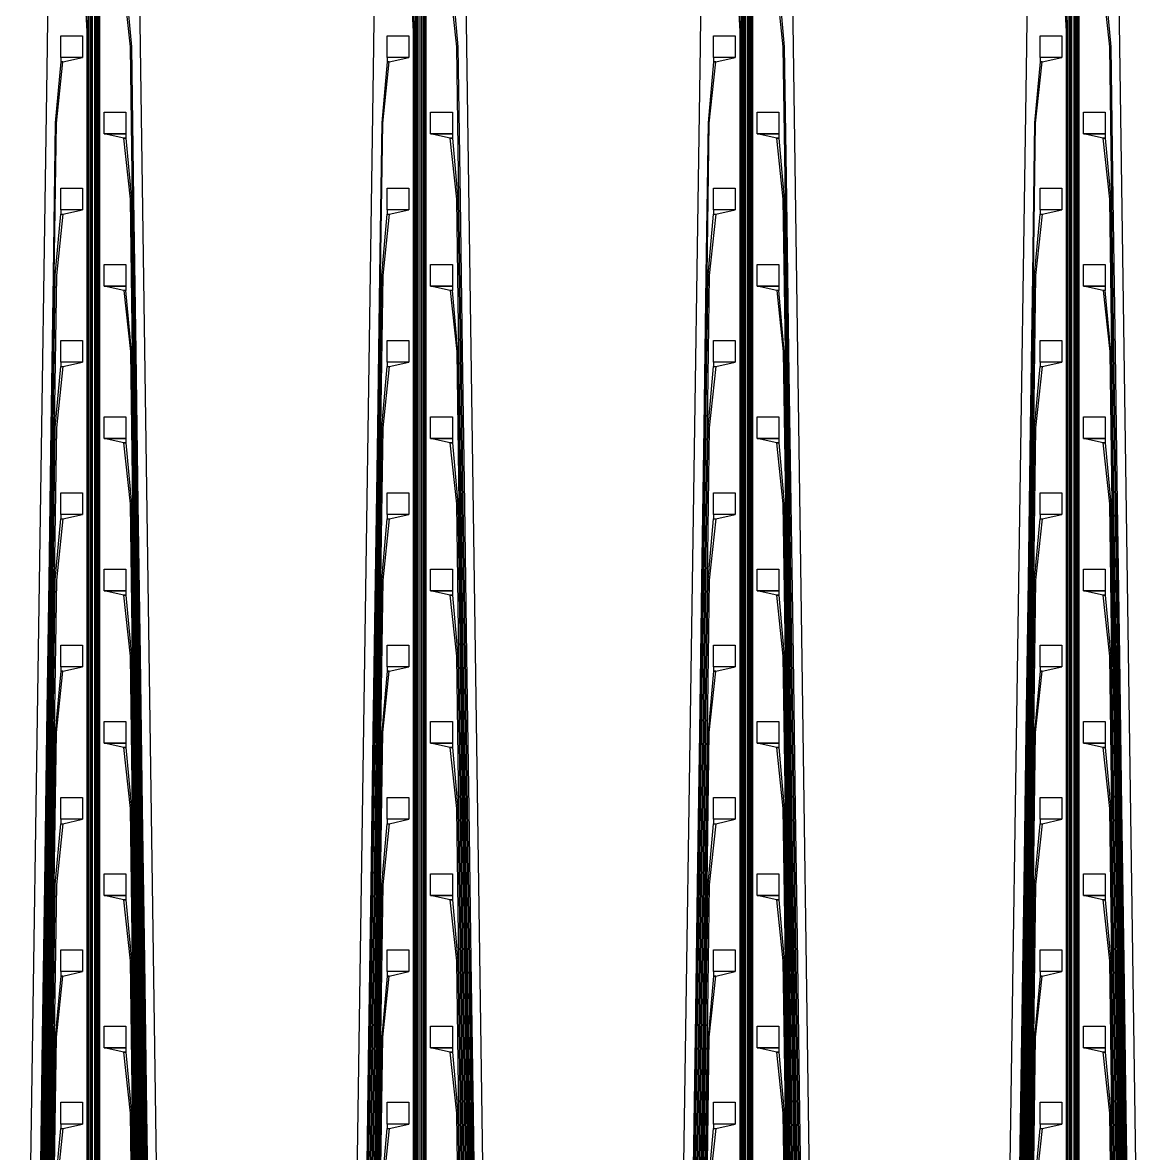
# Model space of a CAD drawing. Header units: inches. Extents: x 115980 to 170179, y 57000 to 74333.
# Drawn here: x 144451 to 144966, y 70373 to 70893 of the extents above; entities that cross this region are included whole.
import ezdxf

# ---------------------------------------------------------------- set-up
doc = ezdxf.new("R2010")
doc.units = ezdxf.units.IN
doc.header["$MEASUREMENT"] = 0
for name, color, linetype in [('metal', 221, 'Continuous'), ('nitride window', 40, 'Continuous'), ('profile', 140, 'Continuous')]:
    doc.layers.add(name, color=color, linetype=linetype)

msp = doc.modelspace()

# ---------------------------------------------------------------- linework, layer by layer
at = {"layer": 'metal'}
for points in [[(144484.59, 69984.41), (144484.29, 70014.41), (144484.29, 70888.42), (144484.29, 70958.42), (144484.29, 71028.42), (144484.43, 71067.53), (144486.75, 71119.42), (144485.75, 71119.42), (144483.63, 71067.53), (144483.79, 71028.42), (144483.79, 70958.42), (144483.79, 70888.42), (144483.79, 70014.41), (144483.69, 69984.41)], [(144634.59, 69984.41), (144634.29, 70014.41), (144634.29, 70888.42), (144634.29, 70958.42), (144634.29, 71028.42), (144634.43, 71067.53), (144636.75, 71119.42), (144635.75, 71119.42), (144633.63, 71067.53), (144633.79, 71028.42), (144633.79, 70958.42), (144633.79, 70888.42), (144633.79, 70014.41), (144633.69, 69984.41)], [(144784.59, 69984.41), (144784.29, 70014.41), (144784.29, 70888.42), (144784.29, 70958.42), (144784.29, 71028.42), (144784.43, 71067.53), (144786.75, 71119.42), (144785.75, 71119.42), (144783.63, 71067.53), (144783.79, 71028.42), (144783.79, 70958.42), (144783.79, 70888.42), (144783.79, 70014.41), (144783.69, 69984.41)], [(144934.59, 69984.41), (144934.29, 70014.41), (144934.29, 70888.42), (144934.29, 70958.42), (144934.29, 71028.42), (144934.43, 71067.53), (144936.75, 71119.42), (144935.75, 71119.42), (144933.63, 71067.53), (144933.79, 71028.42), (144933.79, 70958.42), (144933.79, 70888.42), (144933.79, 70014.41), (144933.69, 69984.41)], [(144481.89, 69984.41), (144482.29, 70014.41), (144482.29, 70888.42), (144482.29, 70958.42), (144482.3, 71028.41), (144481.19, 71084.55), (144482.19, 71084.55), (144482.79, 71028.42), (144482.79, 70958.42), (144482.79, 70888.42), (144482.79, 70014.41), (144482.79, 69984.41)], [(144631.89, 69984.41), (144632.29, 70014.41), (144632.29, 70888.42), (144632.29, 70958.42), (144632.3, 71028.41), (144631.19, 71084.55), (144632.19, 71084.55), (144632.79, 71028.42), (144632.79, 70958.42), (144632.79, 70888.42), (144632.79, 70014.41), (144632.79, 69984.41)], [(144781.89, 69984.41), (144782.29, 70014.41), (144782.29, 70888.42), (144782.29, 70958.42), (144782.3, 71028.41), (144781.19, 71084.55), (144782.19, 71084.55), (144782.79, 71028.42), (144782.79, 70958.42), (144782.79, 70888.42), (144782.79, 70014.41), (144782.79, 69984.41)], [(144931.89, 69984.41), (144932.29, 70014.41), (144932.29, 70888.42), (144932.29, 70958.42), (144932.3, 71028.41), (144931.19, 71084.55), (144932.19, 71084.55), (144932.79, 71028.42), (144932.79, 70958.42), (144932.79, 70888.42), (144932.79, 70014.41), (144932.79, 69984.41)], [(144486.39, 69984.41), (144485.29, 70014.41), (144485.29, 70888.42), (144485.29, 70958.42), (144485.29, 71028.35), (144489.29, 71049.28), (144488.29, 71049.42), (144484.79, 71028.42), (144484.79, 70958.42), (144484.79, 70888.42), (144484.79, 70014.41), (144485.49, 69984.41)], [(144636.39, 69984.41), (144635.29, 70014.41), (144635.29, 70888.42), (144635.29, 70958.42), (144635.29, 71028.35), (144639.29, 71049.28), (144638.29, 71049.42), (144634.79, 71028.42), (144634.79, 70958.42), (144634.79, 70888.42), (144634.79, 70014.41), (144635.49, 69984.41)], [(144786.39, 69984.41), (144785.29, 70014.41), (144785.29, 70888.42), (144785.29, 70958.42), (144785.29, 71028.35), (144789.29, 71049.28), (144788.29, 71049.42), (144784.79, 71028.42), (144784.79, 70958.42), (144784.79, 70888.42), (144784.79, 70014.41), (144785.49, 69984.41)], [(144936.39, 69984.41), (144935.29, 70014.41), (144935.29, 70888.42), (144935.29, 70958.42), (144935.29, 71028.35), (144939.29, 71049.28), (144938.29, 71049.42), (144934.79, 71028.42), (144934.79, 70958.42), (144934.79, 70888.42), (144934.79, 70014.41), (144935.49, 69984.41)], [(144480.09, 69984.41), (144481.29, 70014.41), (144481.29, 70888.42), (144481.3, 70958.37), (144477.29, 71014.42), (144478.29, 71014.42), (144481.79, 70958.42), (144481.79, 70888.42), (144481.79, 70014.41), (144480.99, 69984.41)], [(144630.09, 69984.41), (144631.29, 70014.41), (144631.29, 70888.42), (144631.3, 70958.37), (144627.29, 71014.42), (144628.29, 71014.42), (144631.79, 70958.42), (144631.79, 70888.42), (144631.79, 70014.41), (144630.99, 69984.41)], [(144780.09, 69984.41), (144781.29, 70014.41), (144781.29, 70888.42), (144781.3, 70958.37), (144777.29, 71014.42), (144778.29, 71014.42), (144781.79, 70958.42), (144781.79, 70888.42), (144781.79, 70014.41), (144780.99, 69984.41)], [(144930.09, 69984.41), (144931.29, 70014.41), (144931.29, 70888.42), (144931.3, 70958.37), (144927.29, 71014.42), (144928.29, 71014.42), (144931.79, 70958.42), (144931.79, 70888.42), (144931.79, 70014.41), (144930.99, 69984.41)], [(144488.19, 69984.41), (144486.29, 70014.41), (144486.29, 70888.42), (144486.28, 70958.3), (144489.29, 70979.42), (144488.29, 70979.42), (144485.79, 70958.42), (144485.79, 70888.42), (144485.79, 70014.41), (144487.29, 69984.41)], [(144638.19, 69984.41), (144636.29, 70014.41), (144636.29, 70888.42), (144636.28, 70958.3), (144639.29, 70979.42), (144638.29, 70979.42), (144635.79, 70958.42), (144635.79, 70888.42), (144635.79, 70014.41), (144637.29, 69984.41)], [(144788.19, 69984.41), (144786.29, 70014.41), (144786.29, 70888.42), (144786.28, 70958.3), (144789.29, 70979.42), (144788.29, 70979.42), (144785.79, 70958.42), (144785.79, 70888.42), (144785.79, 70014.41), (144787.29, 69984.41)], [(144938.19, 69984.41), (144936.29, 70014.41), (144936.29, 70888.42), (144936.28, 70958.3), (144939.29, 70979.42), (144938.29, 70979.42), (144935.79, 70958.42), (144935.79, 70888.42), (144935.79, 70014.41), (144937.29, 69984.41)], [(144479.19, 69984.41), (144480.79, 70014.41), (144480.79, 70888.42), (144478.29, 70944.42), (144477.29, 70944.42), (144480.3, 70888.36), (144480.29, 70014.41), (144478.29, 69984.41)], [(144629.19, 69984.41), (144630.79, 70014.41), (144630.79, 70888.42), (144628.29, 70944.42), (144627.29, 70944.42), (144630.3, 70888.36), (144630.29, 70014.41), (144628.29, 69984.41)], [(144779.19, 69984.41), (144780.79, 70014.41), (144780.79, 70888.42), (144778.29, 70944.42), (144777.29, 70944.42), (144780.3, 70888.36), (144780.29, 70014.41), (144778.29, 69984.41)], [(144929.19, 69984.41), (144930.79, 70014.41), (144930.79, 70888.42), (144928.29, 70944.42), (144927.29, 70944.42), (144930.3, 70888.36), (144930.29, 70014.41), (144928.29, 69984.41)], [(144468.29, 70876.42), (144468.29, 70886.42), (144478.29, 70886.42), (144478.29, 70876.42)], [(144618.29, 70876.42), (144618.29, 70886.42), (144628.29, 70886.42), (144628.29, 70876.42)], [(144768.29, 70876.42), (144768.29, 70886.42), (144778.29, 70886.42), (144778.29, 70876.42)], [(144918.29, 70876.42), (144918.29, 70886.42), (144928.29, 70886.42), (144928.29, 70876.42)], [(144469.29, 70874.42), (144478.29, 70876.42), (144468.29, 70876.42), (144468.29, 70874.42)], [(144619.29, 70874.42), (144628.29, 70876.42), (144618.29, 70876.42), (144618.29, 70874.42)], [(144769.29, 70874.42), (144778.29, 70876.42), (144768.29, 70876.42), (144768.29, 70874.42)], [(144919.29, 70874.42), (144928.29, 70876.42), (144918.29, 70876.42), (144918.29, 70874.42)], [(144488.29, 70841.42), (144488.29, 70851.42), (144498.29, 70851.42), (144498.29, 70841.42)], [(144638.29, 70841.42), (144638.29, 70851.42), (144648.29, 70851.42), (144648.29, 70841.42)], [(144788.29, 70841.42), (144788.29, 70851.42), (144798.29, 70851.42), (144798.29, 70841.42)], [(144938.29, 70841.42), (144938.29, 70851.42), (144948.29, 70851.42), (144948.29, 70841.42)], [(144497.29, 70839.42), (144488.29, 70841.42), (144498.29, 70841.42), (144498.29, 70839.42)], [(144647.29, 70839.42), (144638.29, 70841.42), (144648.29, 70841.42), (144648.29, 70839.42)], [(144797.29, 70839.42), (144788.29, 70841.42), (144798.29, 70841.42), (144798.29, 70839.42)], [(144947.29, 70839.42), (144938.29, 70841.42), (144948.29, 70841.42), (144948.29, 70839.42)], [(144468.29, 70806.42), (144468.29, 70816.42), (144478.29, 70816.42), (144478.29, 70806.42)], [(144618.29, 70806.42), (144618.29, 70816.42), (144628.29, 70816.42), (144628.29, 70806.42)], [(144768.29, 70806.42), (144768.29, 70816.42), (144778.29, 70816.42), (144778.29, 70806.42)], [(144918.29, 70806.42), (144918.29, 70816.42), (144928.29, 70816.42), (144928.29, 70806.42)], [(144469.29, 70804.42), (144478.29, 70806.42), (144468.29, 70806.42), (144468.29, 70804.42)], [(144619.29, 70804.42), (144628.29, 70806.42), (144618.29, 70806.42), (144618.29, 70804.42)], [(144769.29, 70804.42), (144778.29, 70806.42), (144768.29, 70806.42), (144768.29, 70804.42)], [(144919.29, 70804.42), (144928.29, 70806.42), (144918.29, 70806.42), (144918.29, 70804.42)], [(144488.29, 70771.42), (144488.29, 70781.42), (144498.29, 70781.42), (144498.29, 70771.42)], [(144638.29, 70771.42), (144638.29, 70781.42), (144648.29, 70781.42), (144648.29, 70771.42)], [(144788.29, 70771.42), (144788.29, 70781.42), (144798.29, 70781.42), (144798.29, 70771.42)], [(144938.29, 70771.42), (144938.29, 70781.42), (144948.29, 70781.42), (144948.29, 70771.42)], [(144497.29, 70769.42), (144488.29, 70771.42), (144498.29, 70771.42), (144498.29, 70769.42)], [(144647.29, 70769.42), (144638.29, 70771.42), (144648.29, 70771.42), (144648.29, 70769.42)], [(144797.29, 70769.42), (144788.29, 70771.42), (144798.29, 70771.42), (144798.29, 70769.42)], [(144947.29, 70769.42), (144938.29, 70771.42), (144948.29, 70771.42), (144948.29, 70769.42)], [(144468.29, 70736.42), (144468.29, 70746.42), (144478.29, 70746.42), (144478.29, 70736.42)], [(144618.29, 70736.42), (144618.29, 70746.42), (144628.29, 70746.42), (144628.29, 70736.42)], [(144768.29, 70736.42), (144768.29, 70746.42), (144778.29, 70746.42), (144778.29, 70736.42)], [(144918.29, 70736.42), (144918.29, 70746.42), (144928.29, 70746.42), (144928.29, 70736.42)], [(144469.29, 70734.42), (144478.29, 70736.42), (144468.29, 70736.42), (144468.29, 70734.42)], [(144619.29, 70734.42), (144628.29, 70736.42), (144618.29, 70736.42), (144618.29, 70734.42)], [(144769.29, 70734.42), (144778.29, 70736.42), (144768.29, 70736.42), (144768.29, 70734.42)], [(144919.29, 70734.42), (144928.29, 70736.42), (144918.29, 70736.42), (144918.29, 70734.42)], [(144488.29, 70701.42), (144488.29, 70711.42), (144498.29, 70711.42), (144498.29, 70701.42)], [(144638.29, 70701.42), (144638.29, 70711.42), (144648.29, 70711.42), (144648.29, 70701.42)], [(144788.29, 70701.42), (144788.29, 70711.42), (144798.29, 70711.42), (144798.29, 70701.42)], [(144938.29, 70701.42), (144938.29, 70711.42), (144948.29, 70711.42), (144948.29, 70701.42)], [(144497.29, 70699.42), (144488.29, 70701.42), (144498.29, 70701.42), (144498.29, 70699.42)], [(144647.29, 70699.42), (144638.29, 70701.42), (144648.29, 70701.42), (144648.29, 70699.42)], [(144797.29, 70699.42), (144788.29, 70701.42), (144798.29, 70701.42), (144798.29, 70699.42)], [(144947.29, 70699.42), (144938.29, 70701.42), (144948.29, 70701.42), (144948.29, 70699.42)], [(144468.29, 70666.42), (144468.29, 70676.42), (144478.29, 70676.42), (144478.29, 70666.42)], [(144618.29, 70666.42), (144618.29, 70676.42), (144628.29, 70676.42), (144628.29, 70666.42)], [(144768.29, 70666.42), (144768.29, 70676.42), (144778.29, 70676.42), (144778.29, 70666.42)], [(144918.29, 70666.42), (144918.29, 70676.42), (144928.29, 70676.42), (144928.29, 70666.42)], [(144460.29, 69984.41), (144457.8, 70011.81), (144457.79, 70076.42), (144458.79, 70146.42), (144459.79, 70216.42), (144460.79, 70286.42), (144461.79, 70356.42), (144462.79, 70426.42), (144463.79, 70496.42), (144464.79, 70566.42), (144465.79, 70636.42), (144468.29, 70664.42), (144469.29, 70664.42), (144466.29, 70636.35), (144465.29, 70566.42), (144464.29, 70496.42), (144463.29, 70426.42), (144462.29, 70356.42), (144461.29, 70286.42), (144460.29, 70216.42), (144459.29, 70146.42), (144458.29, 70076.42), (144458.3, 70011.96), (144461.19, 69984.41)], [(144469.29, 70664.42), (144478.29, 70666.42), (144468.29, 70666.42), (144468.29, 70664.42)], [(144610.29, 69984.41), (144607.8, 70011.81), (144607.79, 70076.42), (144608.79, 70146.42), (144609.79, 70216.42), (144610.79, 70286.42), (144611.79, 70356.42), (144612.79, 70426.42), (144613.79, 70496.42), (144614.79, 70566.42), (144615.79, 70636.42), (144618.29, 70664.42), (144619.29, 70664.42), (144616.29, 70636.35), (144615.29, 70566.42), (144614.29, 70496.42), (144613.29, 70426.42), (144612.29, 70356.42), (144611.29, 70286.42), (144610.29, 70216.42), (144609.29, 70146.42), (144608.29, 70076.42), (144608.3, 70011.96), (144611.19, 69984.41)], [(144619.29, 70664.42), (144628.29, 70666.42), (144618.29, 70666.42), (144618.29, 70664.42)], [(144760.29, 69984.41), (144757.8, 70011.81), (144757.79, 70076.42), (144758.79, 70146.42), (144759.79, 70216.42), (144760.79, 70286.42), (144761.79, 70356.42), (144762.79, 70426.42), (144763.79, 70496.42), (144764.79, 70566.42), (144765.79, 70636.42), (144768.29, 70664.42), (144769.29, 70664.42), (144766.29, 70636.35), (144765.29, 70566.42), (144764.29, 70496.42), (144763.29, 70426.42), (144762.29, 70356.42), (144761.29, 70286.42), (144760.29, 70216.42), (144759.29, 70146.42), (144758.29, 70076.42), (144758.3, 70011.96), (144761.19, 69984.41)], [(144769.29, 70664.42), (144778.29, 70666.42), (144768.29, 70666.42), (144768.29, 70664.42)], [(144910.29, 69984.41), (144907.8, 70011.81), (144907.79, 70076.42), (144908.79, 70146.42), (144909.79, 70216.42), (144910.79, 70286.42), (144911.79, 70356.42), (144912.79, 70426.42), (144913.79, 70496.42), (144914.79, 70566.42), (144915.79, 70636.42), (144918.29, 70664.42), (144919.29, 70664.42), (144916.29, 70636.35), (144915.29, 70566.42), (144914.29, 70496.42), (144913.29, 70426.42), (144912.29, 70356.42), (144911.29, 70286.42), (144910.29, 70216.42), (144909.29, 70146.42), (144908.29, 70076.42), (144908.3, 70011.96), (144911.19, 69984.41)], [(144919.29, 70664.42), (144928.29, 70666.42), (144918.29, 70666.42), (144918.29, 70664.42)], [(144488.29, 70631.42), (144488.29, 70641.42), (144498.29, 70641.42), (144498.29, 70631.42)], [(144638.29, 70631.42), (144638.29, 70641.42), (144648.29, 70641.42), (144648.29, 70631.42)], [(144788.29, 70631.42), (144788.29, 70641.42), (144798.29, 70641.42), (144798.29, 70631.42)], [(144938.29, 70631.42), (144938.29, 70641.42), (144948.29, 70641.42), (144948.29, 70631.42)], [(144497.29, 70629.42), (144488.29, 70631.42), (144498.29, 70631.42), (144498.29, 70629.42)], [(144503.49, 69984.41), (144507.29, 70012.25), (144507.29, 70069.42), (144507.29, 70111.42), (144506.29, 70181.42), (144505.29, 70251.42), (144504.29, 70321.42), (144503.29, 70391.42), (144502.29, 70461.42), (144501.29, 70531.42), (144500.3, 70601.35), (144497.29, 70629.42), (144498.29, 70629.42), (144500.79, 70601.42), (144501.79, 70531.42), (144502.79, 70461.42), (144503.79, 70391.42), (144504.79, 70321.42), (144505.79, 70251.42), (144506.79, 70181.42), (144507.79, 70111.42), (144507.79, 70069.42), (144507.79, 70012.1), (144504.39, 69984.41)], [(144647.29, 70629.42), (144638.29, 70631.42), (144648.29, 70631.42), (144648.29, 70629.42)], [(144653.49, 69984.41), (144657.29, 70012.25), (144657.29, 70069.42), (144657.29, 70111.42), (144656.29, 70181.42), (144655.29, 70251.42), (144654.29, 70321.42), (144653.29, 70391.42), (144652.29, 70461.42), (144651.29, 70531.42), (144650.3, 70601.35), (144647.29, 70629.42), (144648.29, 70629.42), (144650.79, 70601.42), (144651.79, 70531.42), (144652.79, 70461.42), (144653.79, 70391.42), (144654.79, 70321.42), (144655.79, 70251.42), (144656.79, 70181.42), (144657.79, 70111.42), (144657.79, 70069.42), (144657.79, 70012.1), (144654.39, 69984.41)], [(144797.29, 70629.42), (144788.29, 70631.42), (144798.29, 70631.42), (144798.29, 70629.42)], [(144803.49, 69984.41), (144807.29, 70012.25), (144807.29, 70069.42), (144807.29, 70111.42), (144806.29, 70181.42), (144805.29, 70251.42), (144804.29, 70321.42), (144803.29, 70391.42), (144802.29, 70461.42), (144801.29, 70531.42), (144800.3, 70601.35), (144797.29, 70629.42), (144798.29, 70629.42), (144800.79, 70601.42), (144801.79, 70531.42), (144802.79, 70461.42), (144803.79, 70391.42), (144804.79, 70321.42), (144805.79, 70251.42), (144806.79, 70181.42), (144807.79, 70111.42), (144807.79, 70069.42), (144807.79, 70012.1), (144804.39, 69984.41)], [(144947.29, 70629.42), (144938.29, 70631.42), (144948.29, 70631.42), (144948.29, 70629.42)], [(144953.49, 69984.41), (144957.29, 70012.25), (144957.29, 70069.42), (144957.29, 70111.42), (144956.29, 70181.42), (144955.29, 70251.42), (144954.29, 70321.42), (144953.29, 70391.42), (144952.29, 70461.42), (144951.29, 70531.42), (144950.3, 70601.35), (144947.29, 70629.42), (144948.29, 70629.42), (144950.79, 70601.42), (144951.79, 70531.42), (144952.79, 70461.42), (144953.79, 70391.42), (144954.79, 70321.42), (144955.79, 70251.42), (144956.79, 70181.42), (144957.79, 70111.42), (144957.79, 70069.42), (144957.79, 70012.1), (144954.39, 69984.41)], [(144468.29, 70596.42), (144468.29, 70606.42), (144478.29, 70606.42), (144478.29, 70596.42)], [(144618.29, 70596.42), (144618.29, 70606.42), (144628.29, 70606.42), (144628.29, 70596.42)], [(144768.29, 70596.42), (144768.29, 70606.42), (144778.29, 70606.42), (144778.29, 70596.42)], [(144918.29, 70596.42), (144918.29, 70606.42), (144928.29, 70606.42), (144928.29, 70596.42)], [(144469.29, 70594.42), (144478.29, 70596.42), (144468.29, 70596.42), (144468.29, 70594.42)], [(144619.29, 70594.42), (144628.29, 70596.42), (144618.29, 70596.42), (144618.29, 70594.42)], [(144769.29, 70594.42), (144778.29, 70596.42), (144768.29, 70596.42), (144768.29, 70594.42)], [(144919.29, 70594.42), (144928.29, 70596.42), (144918.29, 70596.42), (144918.29, 70594.42)], [(144462.99, 69984.41), (144459.3, 70012.27), (144459.29, 70076.42), (144460.29, 70146.42), (144461.29, 70216.42), (144462.29, 70286.42), (144463.29, 70356.42), (144464.29, 70426.42), (144465.29, 70496.42), (144466.29, 70566.35), (144469.29, 70594.42), (144468.29, 70594.42), (144465.79, 70566.42), (144464.79, 70496.42), (144463.79, 70426.42), (144462.79, 70356.42), (144461.79, 70286.42), (144460.79, 70216.42), (144459.79, 70146.42), (144458.79, 70076.42), (144458.8, 70012.12), (144462.09, 69984.41)], [(144612.99, 69984.41), (144609.3, 70012.27), (144609.29, 70076.42), (144610.29, 70146.42), (144611.29, 70216.42), (144612.29, 70286.42), (144613.29, 70356.42), (144614.29, 70426.42), (144615.29, 70496.42), (144616.29, 70566.35), (144619.29, 70594.42), (144618.29, 70594.42), (144615.79, 70566.42), (144614.79, 70496.42), (144613.79, 70426.42), (144612.79, 70356.42), (144611.79, 70286.42), (144610.79, 70216.42), (144609.79, 70146.42), (144608.79, 70076.42), (144608.8, 70012.12), (144612.09, 69984.41)], [(144762.99, 69984.41), (144759.3, 70012.27), (144759.29, 70076.42), (144760.29, 70146.42), (144761.29, 70216.42), (144762.29, 70286.42), (144763.29, 70356.42), (144764.29, 70426.42), (144765.29, 70496.42), (144766.29, 70566.35), (144769.29, 70594.42), (144768.29, 70594.42), (144765.79, 70566.42), (144764.79, 70496.42), (144763.79, 70426.42), (144762.79, 70356.42), (144761.79, 70286.42), (144760.79, 70216.42), (144759.79, 70146.42), (144758.79, 70076.42), (144758.8, 70012.12), (144762.09, 69984.41)], [(144912.99, 69984.41), (144909.3, 70012.27), (144909.29, 70076.42), (144910.29, 70146.42), (144911.29, 70216.42), (144912.29, 70286.42), (144913.29, 70356.42), (144914.29, 70426.42), (144915.29, 70496.42), (144916.29, 70566.35), (144919.29, 70594.42), (144918.29, 70594.42), (144915.79, 70566.42), (144914.79, 70496.42), (144913.79, 70426.42), (144912.79, 70356.42), (144911.79, 70286.42), (144910.79, 70216.42), (144909.79, 70146.42), (144908.79, 70076.42), (144908.8, 70012.12), (144912.09, 69984.41)], [(144488.29, 70561.42), (144488.29, 70571.42), (144498.29, 70571.42), (144498.29, 70561.42)], [(144638.29, 70561.42), (144638.29, 70571.42), (144648.29, 70571.42), (144648.29, 70561.42)], [(144788.29, 70561.42), (144788.29, 70571.42), (144798.29, 70571.42), (144798.29, 70561.42)], [(144938.29, 70561.42), (144938.29, 70571.42), (144948.29, 70571.42), (144948.29, 70561.42)], [(144497.29, 70559.42), (144488.29, 70561.42), (144498.29, 70561.42), (144498.29, 70559.42)], [(144501.69, 69984.41), (144506.29, 70012.56), (144506.29, 70069.42), (144506.29, 70111.42), (144505.29, 70181.42), (144504.29, 70251.42), (144503.29, 70321.42), (144502.29, 70391.42), (144501.29, 70461.42), (144500.3, 70531.35), (144497.29, 70559.42), (144498.29, 70559.42), (144500.79, 70531.42), (144501.79, 70461.42), (144502.79, 70391.42), (144503.79, 70321.42), (144504.79, 70251.42), (144505.79, 70181.42), (144506.79, 70111.42), (144506.79, 70069.42), (144506.79, 70012.41), (144502.59, 69984.41)], [(144647.29, 70559.42), (144638.29, 70561.42), (144648.29, 70561.42), (144648.29, 70559.42)], [(144651.69, 69984.41), (144656.29, 70012.56), (144656.29, 70069.42), (144656.29, 70111.42), (144655.29, 70181.42), (144654.29, 70251.42), (144653.29, 70321.42), (144652.29, 70391.42), (144651.29, 70461.42), (144650.3, 70531.35), (144647.29, 70559.42), (144648.29, 70559.42), (144650.79, 70531.42), (144651.79, 70461.42), (144652.79, 70391.42), (144653.79, 70321.42), (144654.79, 70251.42), (144655.79, 70181.42), (144656.79, 70111.42), (144656.79, 70069.42), (144656.79, 70012.41), (144652.59, 69984.41)], [(144797.29, 70559.42), (144788.29, 70561.42), (144798.29, 70561.42), (144798.29, 70559.42)], [(144801.69, 69984.41), (144806.29, 70012.56), (144806.29, 70069.42), (144806.29, 70111.42), (144805.29, 70181.42), (144804.29, 70251.42), (144803.29, 70321.42), (144802.29, 70391.42), (144801.29, 70461.42), (144800.3, 70531.35), (144797.29, 70559.42), (144798.29, 70559.42), (144800.79, 70531.42), (144801.79, 70461.42), (144802.79, 70391.42), (144803.79, 70321.42), (144804.79, 70251.42), (144805.79, 70181.42), (144806.79, 70111.42), (144806.79, 70069.42), (144806.79, 70012.41), (144802.59, 69984.41)], [(144947.29, 70559.42), (144938.29, 70561.42), (144948.29, 70561.42), (144948.29, 70559.42)], [(144951.69, 69984.41), (144956.29, 70012.56), (144956.29, 70069.42), (144956.29, 70111.42), (144955.29, 70181.42), (144954.29, 70251.42), (144953.29, 70321.42), (144952.29, 70391.42), (144951.29, 70461.42), (144950.3, 70531.35), (144947.29, 70559.42), (144948.29, 70559.42), (144950.79, 70531.42), (144951.79, 70461.42), (144952.79, 70391.42), (144953.79, 70321.42), (144954.79, 70251.42), (144955.79, 70181.42), (144956.79, 70111.42), (144956.79, 70069.42), (144956.79, 70012.41), (144952.59, 69984.41)], [(144468.29, 70526.42), (144468.29, 70536.42), (144478.29, 70536.42), (144478.29, 70526.42)], [(144618.29, 70526.42), (144618.29, 70536.42), (144628.29, 70536.42), (144628.29, 70526.42)], [(144768.29, 70526.42), (144768.29, 70536.42), (144778.29, 70536.42), (144778.29, 70526.42)], [(144918.29, 70526.42), (144918.29, 70536.42), (144928.29, 70536.42), (144928.29, 70526.42)], [(144463.89, 69984.41), (144459.8, 70012.42), (144459.79, 70076.42), (144460.79, 70146.42), (144461.79, 70216.42), (144462.79, 70286.42), (144463.79, 70356.42), (144464.79, 70426.42), (144465.79, 70496.42), (144468.29, 70524.42), (144469.29, 70524.42), (144466.29, 70496.35), (144465.29, 70426.42), (144464.29, 70356.42), (144463.29, 70286.42), (144462.29, 70216.42), (144461.29, 70146.42), (144460.29, 70076.42), (144460.3, 70012.58), (144464.79, 69984.41)], [(144469.29, 70524.42), (144478.29, 70526.42), (144468.29, 70526.42), (144468.29, 70524.42)], [(144613.89, 69984.41), (144609.8, 70012.42), (144609.79, 70076.42), (144610.79, 70146.42), (144611.79, 70216.42), (144612.79, 70286.42), (144613.79, 70356.42), (144614.79, 70426.42), (144615.79, 70496.42), (144618.29, 70524.42), (144619.29, 70524.42), (144616.29, 70496.35), (144615.29, 70426.42), (144614.29, 70356.42), (144613.29, 70286.42), (144612.29, 70216.42), (144611.29, 70146.42), (144610.29, 70076.42), (144610.3, 70012.58), (144614.79, 69984.41)], [(144619.29, 70524.42), (144628.29, 70526.42), (144618.29, 70526.42), (144618.29, 70524.42)], [(144763.89, 69984.41), (144759.8, 70012.42), (144759.79, 70076.42), (144760.79, 70146.42), (144761.79, 70216.42), (144762.79, 70286.42), (144763.79, 70356.42), (144764.79, 70426.42), (144765.79, 70496.42), (144768.29, 70524.42), (144769.29, 70524.42), (144766.29, 70496.35), (144765.29, 70426.42), (144764.29, 70356.42), (144763.29, 70286.42), (144762.29, 70216.42), (144761.29, 70146.42), (144760.29, 70076.42), (144760.3, 70012.58), (144764.79, 69984.41)], [(144769.29, 70524.42), (144778.29, 70526.42), (144768.29, 70526.42), (144768.29, 70524.42)], [(144913.89, 69984.41), (144909.8, 70012.42), (144909.79, 70076.42), (144910.79, 70146.42), (144911.79, 70216.42), (144912.79, 70286.42), (144913.79, 70356.42), (144914.79, 70426.42), (144915.79, 70496.42), (144918.29, 70524.42), (144919.29, 70524.42), (144916.29, 70496.35), (144915.29, 70426.42), (144914.29, 70356.42), (144913.29, 70286.42), (144912.29, 70216.42), (144911.29, 70146.42), (144910.29, 70076.42), (144910.3, 70012.58), (144914.79, 69984.41)], [(144919.29, 70524.42), (144928.29, 70526.42), (144918.29, 70526.42), (144918.29, 70524.42)], [(144488.29, 70491.42), (144488.29, 70501.42), (144498.29, 70501.42), (144498.29, 70491.42)], [(144638.29, 70491.42), (144638.29, 70501.42), (144648.29, 70501.42), (144648.29, 70491.42)], [(144788.29, 70491.42), (144788.29, 70501.42), (144798.29, 70501.42), (144798.29, 70491.42)], [(144938.29, 70491.42), (144938.29, 70501.42), (144948.29, 70501.42), (144948.29, 70491.42)], [(144497.29, 70489.42), (144488.29, 70491.42), (144498.29, 70491.42), (144498.29, 70489.42)], [(144499.89, 69984.41), (144505.29, 70012.86), (144505.29, 70069.42), (144505.29, 70111.42), (144504.29, 70181.42), (144503.29, 70251.42), (144502.29, 70321.42), (144501.29, 70391.42), (144500.3, 70461.35), (144497.29, 70489.42), (144498.29, 70489.42), (144500.79, 70461.42), (144501.79, 70391.42), (144502.79, 70321.42), (144503.79, 70251.42), (144504.79, 70181.42), (144505.79, 70111.42), (144505.79, 70069.42), (144505.79, 70012.71), (144500.79, 69984.41)], [(144647.29, 70489.42), (144638.29, 70491.42), (144648.29, 70491.42), (144648.29, 70489.42)], [(144649.89, 69984.41), (144655.29, 70012.86), (144655.29, 70069.42), (144655.29, 70111.42), (144654.29, 70181.42), (144653.29, 70251.42), (144652.29, 70321.42), (144651.29, 70391.42), (144650.3, 70461.35), (144647.29, 70489.42), (144648.29, 70489.42), (144650.79, 70461.42), (144651.79, 70391.42), (144652.79, 70321.42), (144653.79, 70251.42), (144654.79, 70181.42), (144655.79, 70111.42), (144655.79, 70069.42), (144655.79, 70012.71), (144650.79, 69984.41)], [(144797.29, 70489.42), (144788.29, 70491.42), (144798.29, 70491.42), (144798.29, 70489.42)], [(144799.89, 69984.41), (144805.29, 70012.86), (144805.29, 70069.42), (144805.29, 70111.42), (144804.29, 70181.42), (144803.29, 70251.42), (144802.29, 70321.42), (144801.29, 70391.42), (144800.3, 70461.35), (144797.29, 70489.42), (144798.29, 70489.42), (144800.79, 70461.42), (144801.79, 70391.42), (144802.79, 70321.42), (144803.79, 70251.42), (144804.79, 70181.42), (144805.79, 70111.42), (144805.79, 70069.42), (144805.79, 70012.71), (144800.79, 69984.41)], [(144947.29, 70489.42), (144938.29, 70491.42), (144948.29, 70491.42), (144948.29, 70489.42)], [(144949.89, 69984.41), (144955.29, 70012.86), (144955.29, 70069.42), (144955.29, 70111.42), (144954.29, 70181.42), (144953.29, 70251.42), (144952.29, 70321.42), (144951.29, 70391.42), (144950.3, 70461.35), (144947.29, 70489.42), (144948.29, 70489.42), (144950.79, 70461.42), (144951.79, 70391.42), (144952.79, 70321.42), (144953.79, 70251.42), (144954.79, 70181.42), (144955.79, 70111.42), (144955.79, 70069.42), (144955.79, 70012.71), (144950.79, 69984.41)], [(144468.29, 70456.42), (144468.29, 70466.42), (144478.29, 70466.42), (144478.29, 70456.42)], [(144618.29, 70456.42), (144618.29, 70466.42), (144628.29, 70466.42), (144628.29, 70456.42)], [(144768.29, 70456.42), (144768.29, 70466.42), (144778.29, 70466.42), (144778.29, 70456.42)], [(144918.29, 70456.42), (144918.29, 70466.42), (144928.29, 70466.42), (144928.29, 70456.42)], [(144469.29, 70454.42), (144478.29, 70456.42), (144468.29, 70456.42), (144468.29, 70454.42)], [(144619.29, 70454.42), (144628.29, 70456.42), (144618.29, 70456.42), (144618.29, 70454.42)], [(144769.29, 70454.42), (144778.29, 70456.42), (144768.29, 70456.42), (144768.29, 70454.42)], [(144919.29, 70454.42), (144928.29, 70456.42), (144918.29, 70456.42), (144918.29, 70454.42)], [(144466.59, 69984.41), (144461.3, 70012.88), (144461.29, 70076.42), (144462.29, 70146.42), (144463.29, 70216.42), (144464.29, 70286.42), (144465.29, 70356.42), (144466.29, 70426.35), (144469.29, 70454.42), (144468.29, 70454.42), (144465.79, 70426.42), (144464.79, 70356.42), (144463.79, 70286.42), (144462.79, 70216.42), (144461.79, 70146.42), (144460.79, 70076.42), (144460.8, 70012.73), (144465.69, 69984.41)], [(144616.59, 69984.41), (144611.3, 70012.88), (144611.29, 70076.42), (144612.29, 70146.42), (144613.29, 70216.42), (144614.29, 70286.42), (144615.29, 70356.42), (144616.29, 70426.35), (144619.29, 70454.42), (144618.29, 70454.42), (144615.79, 70426.42), (144614.79, 70356.42), (144613.79, 70286.42), (144612.79, 70216.42), (144611.79, 70146.42), (144610.79, 70076.42), (144610.8, 70012.73), (144615.69, 69984.41)], [(144766.59, 69984.41), (144761.3, 70012.88), (144761.29, 70076.42), (144762.29, 70146.42), (144763.29, 70216.42), (144764.29, 70286.42), (144765.29, 70356.42), (144766.29, 70426.35), (144769.29, 70454.42), (144768.29, 70454.42), (144765.79, 70426.42), (144764.79, 70356.42), (144763.79, 70286.42), (144762.79, 70216.42), (144761.79, 70146.42), (144760.79, 70076.42), (144760.8, 70012.73), (144765.69, 69984.41)], [(144916.59, 69984.41), (144911.3, 70012.88), (144911.29, 70076.42), (144912.29, 70146.42), (144913.29, 70216.42), (144914.29, 70286.42), (144915.29, 70356.42), (144916.29, 70426.35), (144919.29, 70454.42), (144918.29, 70454.42), (144915.79, 70426.42), (144914.79, 70356.42), (144913.79, 70286.42), (144912.79, 70216.42), (144911.79, 70146.42), (144910.79, 70076.42), (144910.8, 70012.73), (144915.69, 69984.41)], [(144488.29, 70421.42), (144488.29, 70431.42), (144498.29, 70431.42), (144498.29, 70421.42)], [(144638.29, 70421.42), (144638.29, 70431.42), (144648.29, 70431.42), (144648.29, 70421.42)], [(144788.29, 70421.42), (144788.29, 70431.42), (144798.29, 70431.42), (144798.29, 70421.42)], [(144938.29, 70421.42), (144938.29, 70431.42), (144948.29, 70431.42), (144948.29, 70421.42)], [(144497.29, 70419.42), (144488.29, 70421.42), (144498.29, 70421.42), (144498.29, 70419.42)], [(144498.09, 69984.41), (144504.29, 70013.17), (144504.29, 70069.42), (144504.29, 70111.42), (144503.29, 70181.42), (144502.29, 70251.42), (144501.29, 70321.42), (144500.3, 70391.35), (144497.29, 70419.42), (144498.29, 70419.42), (144500.79, 70391.42), (144501.79, 70321.42), (144502.79, 70251.42), (144503.79, 70181.42), (144504.79, 70111.42), (144504.79, 70069.42), (144504.79, 70013.02), (144498.99, 69984.41)], [(144647.29, 70419.42), (144638.29, 70421.42), (144648.29, 70421.42), (144648.29, 70419.42)], [(144648.09, 69984.41), (144654.29, 70013.17), (144654.29, 70069.42), (144654.29, 70111.42), (144653.29, 70181.42), (144652.29, 70251.42), (144651.29, 70321.42), (144650.3, 70391.35), (144647.29, 70419.42), (144648.29, 70419.42), (144650.79, 70391.42), (144651.79, 70321.42), (144652.79, 70251.42), (144653.79, 70181.42), (144654.79, 70111.42), (144654.79, 70069.42), (144654.79, 70013.02), (144648.99, 69984.41)], [(144797.29, 70419.42), (144788.29, 70421.42), (144798.29, 70421.42), (144798.29, 70419.42)], [(144798.09, 69984.41), (144804.29, 70013.17), (144804.29, 70069.42), (144804.29, 70111.42), (144803.29, 70181.42), (144802.29, 70251.42), (144801.29, 70321.42), (144800.3, 70391.35), (144797.29, 70419.42), (144798.29, 70419.42), (144800.79, 70391.42), (144801.79, 70321.42), (144802.79, 70251.42), (144803.79, 70181.42), (144804.79, 70111.42), (144804.79, 70069.42), (144804.79, 70013.02), (144798.99, 69984.41)], [(144947.29, 70419.42), (144938.29, 70421.42), (144948.29, 70421.42), (144948.29, 70419.42)], [(144948.09, 69984.41), (144954.29, 70013.17), (144954.29, 70069.42), (144954.29, 70111.42), (144953.29, 70181.42), (144952.29, 70251.42), (144951.29, 70321.42), (144950.3, 70391.35), (144947.29, 70419.42), (144948.29, 70419.42), (144950.79, 70391.42), (144951.79, 70321.42), (144952.79, 70251.42), (144953.79, 70181.42), (144954.79, 70111.42), (144954.79, 70069.42), (144954.79, 70013.02), (144948.99, 69984.41)], [(144468.29, 70386.42), (144468.29, 70396.42), (144478.29, 70396.42), (144478.29, 70386.42)], [(144618.29, 70386.42), (144618.29, 70396.42), (144628.29, 70396.42), (144628.29, 70386.42)], [(144768.29, 70386.42), (144768.29, 70396.42), (144778.29, 70396.42), (144778.29, 70386.42)], [(144918.29, 70386.42), (144918.29, 70396.42), (144928.29, 70396.42), (144928.29, 70386.42)], [(144467.49, 69984.41), (144461.8, 70013.03), (144461.79, 70076.42), (144462.79, 70146.42), (144463.79, 70216.42), (144464.79, 70286.42), (144465.79, 70356.42), (144468.29, 70384.42), (144469.29, 70384.42), (144466.29, 70356.35), (144465.29, 70286.42), (144464.29, 70216.42), (144463.29, 70146.42), (144462.29, 70076.42), (144462.3, 70013.19), (144468.39, 69984.41)], [(144469.29, 70384.42), (144478.29, 70386.42), (144468.29, 70386.42), (144468.29, 70384.42)], [(144617.49, 69984.41), (144611.8, 70013.03), (144611.79, 70076.42), (144612.79, 70146.42), (144613.79, 70216.42), (144614.79, 70286.42), (144615.79, 70356.42), (144618.29, 70384.42), (144619.29, 70384.42), (144616.29, 70356.35), (144615.29, 70286.42), (144614.29, 70216.42), (144613.29, 70146.42), (144612.29, 70076.42), (144612.3, 70013.19), (144618.39, 69984.41)], [(144619.29, 70384.42), (144628.29, 70386.42), (144618.29, 70386.42), (144618.29, 70384.42)], [(144767.49, 69984.41), (144761.8, 70013.03), (144761.79, 70076.42), (144762.79, 70146.42), (144763.79, 70216.42), (144764.79, 70286.42), (144765.79, 70356.42), (144768.29, 70384.42), (144769.29, 70384.42), (144766.29, 70356.35), (144765.29, 70286.42), (144764.29, 70216.42), (144763.29, 70146.42), (144762.29, 70076.42), (144762.3, 70013.19), (144768.39, 69984.41)], [(144769.29, 70384.42), (144778.29, 70386.42), (144768.29, 70386.42), (144768.29, 70384.42)], [(144917.49, 69984.41), (144911.8, 70013.03), (144911.79, 70076.42), (144912.79, 70146.42), (144913.79, 70216.42), (144914.79, 70286.42), (144915.79, 70356.42), (144918.29, 70384.42), (144919.29, 70384.42), (144916.29, 70356.35), (144915.29, 70286.42), (144914.29, 70216.42), (144913.29, 70146.42), (144912.29, 70076.42), (144912.3, 70013.19), (144918.39, 69984.41)], [(144919.29, 70384.42), (144928.29, 70386.42), (144918.29, 70386.42), (144918.29, 70384.42)]]:
    msp.add_lwpolyline(points, close=True, dxfattribs=at)
for points in [[(144508.29, 70321.42), (144507.29, 70391.42), (144506.29, 70461.42), (144505.29, 70531.42), (144504.29, 70601.42), (144503.29, 70671.42), (144502.29, 70741.42), (144501.29, 70811.42), (144500.3, 70881.35), (144497.29, 70909.42), (144498.29, 70909.42), (144500.79, 70881.42), (144501.79, 70811.42), (144502.79, 70741.42), (144503.79, 70671.42), (144504.79, 70601.42), (144505.79, 70531.42), (144506.79, 70461.42), (144507.79, 70391.42), (144508.79, 70321.42)], [(144658.29, 70321.42), (144657.29, 70391.42), (144656.29, 70461.42), (144655.29, 70531.42), (144654.29, 70601.42), (144653.29, 70671.42), (144652.29, 70741.42), (144651.29, 70811.42), (144650.3, 70881.35), (144647.29, 70909.42), (144648.29, 70909.42), (144650.79, 70881.42), (144651.79, 70811.42), (144652.79, 70741.42), (144653.79, 70671.42), (144654.79, 70601.42), (144655.79, 70531.42), (144656.79, 70461.42), (144657.79, 70391.42), (144658.79, 70321.42)], [(144808.29, 70321.42), (144807.29, 70391.42), (144806.29, 70461.42), (144805.29, 70531.42), (144804.29, 70601.42), (144803.29, 70671.42), (144802.29, 70741.42), (144801.29, 70811.42), (144800.3, 70881.35), (144797.29, 70909.42), (144798.29, 70909.42), (144800.79, 70881.42), (144801.79, 70811.42), (144802.79, 70741.42), (144803.79, 70671.42), (144804.79, 70601.42), (144805.79, 70531.42), (144806.79, 70461.42), (144807.79, 70391.42), (144808.79, 70321.42)], [(144958.29, 70321.42), (144957.29, 70391.42), (144956.29, 70461.42), (144955.29, 70531.42), (144954.29, 70601.42), (144953.29, 70671.42), (144952.29, 70741.42), (144951.29, 70811.42), (144950.3, 70881.35), (144947.29, 70909.42), (144948.29, 70909.42), (144950.79, 70881.42), (144951.79, 70811.42), (144952.79, 70741.42), (144953.79, 70671.42), (144954.79, 70601.42), (144955.79, 70531.42), (144956.79, 70461.42), (144957.79, 70391.42), (144958.79, 70321.42)], [(144459.29, 70356.42), (144460.29, 70426.42), (144461.29, 70496.42), (144462.29, 70566.42), (144463.29, 70636.42), (144464.29, 70706.42), (144465.29, 70776.42), (144466.29, 70846.35), (144469.29, 70874.42), (144468.29, 70874.42), (144465.79, 70846.42), (144464.79, 70776.42), (144463.79, 70706.42), (144462.79, 70636.42), (144461.79, 70566.42), (144460.79, 70496.42), (144459.79, 70426.42), (144458.79, 70356.42)], [(144609.29, 70356.42), (144610.29, 70426.42), (144611.29, 70496.42), (144612.29, 70566.42), (144613.29, 70636.42), (144614.29, 70706.42), (144615.29, 70776.42), (144616.29, 70846.35), (144619.29, 70874.42), (144618.29, 70874.42), (144615.79, 70846.42), (144614.79, 70776.42), (144613.79, 70706.42), (144612.79, 70636.42), (144611.79, 70566.42), (144610.79, 70496.42), (144609.79, 70426.42), (144608.79, 70356.42)], [(144759.29, 70356.42), (144760.29, 70426.42), (144761.29, 70496.42), (144762.29, 70566.42), (144763.29, 70636.42), (144764.29, 70706.42), (144765.29, 70776.42), (144766.29, 70846.35), (144769.29, 70874.42), (144768.29, 70874.42), (144765.79, 70846.42), (144764.79, 70776.42), (144763.79, 70706.42), (144762.79, 70636.42), (144761.79, 70566.42), (144760.79, 70496.42), (144759.79, 70426.42), (144758.79, 70356.42)], [(144909.29, 70356.42), (144910.29, 70426.42), (144911.29, 70496.42), (144912.29, 70566.42), (144913.29, 70636.42), (144914.29, 70706.42), (144915.29, 70776.42), (144916.29, 70846.35), (144919.29, 70874.42), (144918.29, 70874.42), (144915.79, 70846.42), (144914.79, 70776.42), (144913.79, 70706.42), (144912.79, 70636.42), (144911.79, 70566.42), (144910.79, 70496.42), (144909.79, 70426.42), (144908.79, 70356.42)], [(144507.29, 70321.42), (144506.29, 70391.42), (144505.29, 70461.42), (144504.29, 70531.42), (144503.29, 70601.42), (144502.29, 70671.42), (144501.29, 70741.42), (144500.3, 70811.35), (144497.29, 70839.42), (144498.29, 70839.42), (144500.79, 70811.42), (144501.79, 70741.42), (144502.79, 70671.42), (144503.79, 70601.42), (144504.79, 70531.42), (144505.79, 70461.42), (144506.79, 70391.42), (144507.79, 70321.42)], [(144657.29, 70321.42), (144656.29, 70391.42), (144655.29, 70461.42), (144654.29, 70531.42), (144653.29, 70601.42), (144652.29, 70671.42), (144651.29, 70741.42), (144650.3, 70811.35), (144647.29, 70839.42), (144648.29, 70839.42), (144650.79, 70811.42), (144651.79, 70741.42), (144652.79, 70671.42), (144653.79, 70601.42), (144654.79, 70531.42), (144655.79, 70461.42), (144656.79, 70391.42), (144657.79, 70321.42)], [(144807.29, 70321.42), (144806.29, 70391.42), (144805.29, 70461.42), (144804.29, 70531.42), (144803.29, 70601.42), (144802.29, 70671.42), (144801.29, 70741.42), (144800.3, 70811.35), (144797.29, 70839.42), (144798.29, 70839.42), (144800.79, 70811.42), (144801.79, 70741.42), (144802.79, 70671.42), (144803.79, 70601.42), (144804.79, 70531.42), (144805.79, 70461.42), (144806.79, 70391.42), (144807.79, 70321.42)], [(144957.29, 70321.42), (144956.29, 70391.42), (144955.29, 70461.42), (144954.29, 70531.42), (144953.29, 70601.42), (144952.29, 70671.42), (144951.29, 70741.42), (144950.3, 70811.35), (144947.29, 70839.42), (144948.29, 70839.42), (144950.79, 70811.42), (144951.79, 70741.42), (144952.79, 70671.42), (144953.79, 70601.42), (144954.79, 70531.42), (144955.79, 70461.42), (144956.79, 70391.42), (144957.79, 70321.42)], [(144459.79, 70356.42), (144460.79, 70426.42), (144461.79, 70496.42), (144462.79, 70566.42), (144463.79, 70636.42), (144464.79, 70706.42), (144465.79, 70776.42), (144468.29, 70804.42), (144469.29, 70804.42), (144466.29, 70776.35), (144465.29, 70706.42), (144464.29, 70636.42), (144463.29, 70566.42), (144462.29, 70496.42), (144461.29, 70426.42), (144460.29, 70356.42)], [(144609.79, 70356.42), (144610.79, 70426.42), (144611.79, 70496.42), (144612.79, 70566.42), (144613.79, 70636.42), (144614.79, 70706.42), (144615.79, 70776.42), (144618.29, 70804.42), (144619.29, 70804.42), (144616.29, 70776.35), (144615.29, 70706.42), (144614.29, 70636.42), (144613.29, 70566.42), (144612.29, 70496.42), (144611.29, 70426.42), (144610.29, 70356.42)], [(144759.79, 70356.42), (144760.79, 70426.42), (144761.79, 70496.42), (144762.79, 70566.42), (144763.79, 70636.42), (144764.79, 70706.42), (144765.79, 70776.42), (144768.29, 70804.42), (144769.29, 70804.42), (144766.29, 70776.35), (144765.29, 70706.42), (144764.29, 70636.42), (144763.29, 70566.42), (144762.29, 70496.42), (144761.29, 70426.42), (144760.29, 70356.42)], [(144909.79, 70356.42), (144910.79, 70426.42), (144911.79, 70496.42), (144912.79, 70566.42), (144913.79, 70636.42), (144914.79, 70706.42), (144915.79, 70776.42), (144918.29, 70804.42), (144919.29, 70804.42), (144916.29, 70776.35), (144915.29, 70706.42), (144914.29, 70636.42), (144913.29, 70566.42), (144912.29, 70496.42), (144911.29, 70426.42), (144910.29, 70356.42)], [(144506.79, 70321.42), (144505.79, 70391.42), (144504.79, 70461.42), (144503.79, 70531.42), (144502.79, 70601.42), (144501.79, 70671.42), (144500.79, 70741.42), (144498.29, 70769.42), (144497.29, 70769.42), (144500.3, 70741.35), (144501.29, 70671.42), (144502.29, 70601.42), (144503.29, 70531.42), (144504.29, 70461.42), (144505.29, 70391.42), (144506.29, 70321.42)], [(144656.79, 70321.42), (144655.79, 70391.42), (144654.79, 70461.42), (144653.79, 70531.42), (144652.79, 70601.42), (144651.79, 70671.42), (144650.79, 70741.42), (144648.29, 70769.42), (144647.29, 70769.42), (144650.3, 70741.35), (144651.29, 70671.42), (144652.29, 70601.42), (144653.29, 70531.42), (144654.29, 70461.42), (144655.29, 70391.42), (144656.29, 70321.42)], [(144806.79, 70321.42), (144805.79, 70391.42), (144804.79, 70461.42), (144803.79, 70531.42), (144802.79, 70601.42), (144801.79, 70671.42), (144800.79, 70741.42), (144798.29, 70769.42), (144797.29, 70769.42), (144800.3, 70741.35), (144801.29, 70671.42), (144802.29, 70601.42), (144803.29, 70531.42), (144804.29, 70461.42), (144805.29, 70391.42), (144806.29, 70321.42)], [(144956.79, 70321.42), (144955.79, 70391.42), (144954.79, 70461.42), (144953.79, 70531.42), (144952.79, 70601.42), (144951.79, 70671.42), (144950.79, 70741.42), (144948.29, 70769.42), (144947.29, 70769.42), (144950.3, 70741.35), (144951.29, 70671.42), (144952.29, 70601.42), (144953.29, 70531.42), (144954.29, 70461.42), (144955.29, 70391.42), (144956.29, 70321.42)], [(144460.79, 70356.42), (144461.79, 70426.42), (144462.79, 70496.42), (144463.79, 70566.42), (144464.79, 70636.42), (144465.79, 70706.42), (144468.29, 70734.42), (144469.29, 70734.42), (144466.29, 70706.35), (144465.29, 70636.42), (144464.29, 70566.42), (144463.29, 70496.42), (144462.29, 70426.42), (144461.29, 70356.42)], [(144610.79, 70356.42), (144611.79, 70426.42), (144612.79, 70496.42), (144613.79, 70566.42), (144614.79, 70636.42), (144615.79, 70706.42), (144618.29, 70734.42), (144619.29, 70734.42), (144616.29, 70706.35), (144615.29, 70636.42), (144614.29, 70566.42), (144613.29, 70496.42), (144612.29, 70426.42), (144611.29, 70356.42)], [(144760.79, 70356.42), (144761.79, 70426.42), (144762.79, 70496.42), (144763.79, 70566.42), (144764.79, 70636.42), (144765.79, 70706.42), (144768.29, 70734.42), (144769.29, 70734.42), (144766.29, 70706.35), (144765.29, 70636.42), (144764.29, 70566.42), (144763.29, 70496.42), (144762.29, 70426.42), (144761.29, 70356.42)], [(144910.79, 70356.42), (144911.79, 70426.42), (144912.79, 70496.42), (144913.79, 70566.42), (144914.79, 70636.42), (144915.79, 70706.42), (144918.29, 70734.42), (144919.29, 70734.42), (144916.29, 70706.35), (144915.29, 70636.42), (144914.29, 70566.42), (144913.29, 70496.42), (144912.29, 70426.42), (144911.29, 70356.42)], [(144505.29, 70321.42), (144504.29, 70391.42), (144503.29, 70461.42), (144502.29, 70531.42), (144501.29, 70601.42), (144500.3, 70671.35), (144497.29, 70699.42), (144498.29, 70699.42), (144500.79, 70671.42), (144501.79, 70601.42), (144502.79, 70531.42), (144503.79, 70461.42), (144504.79, 70391.42), (144505.79, 70321.42)], [(144655.29, 70321.42), (144654.29, 70391.42), (144653.29, 70461.42), (144652.29, 70531.42), (144651.29, 70601.42), (144650.3, 70671.35), (144647.29, 70699.42), (144648.29, 70699.42), (144650.79, 70671.42), (144651.79, 70601.42), (144652.79, 70531.42), (144653.79, 70461.42), (144654.79, 70391.42), (144655.79, 70321.42)], [(144805.29, 70321.42), (144804.29, 70391.42), (144803.29, 70461.42), (144802.29, 70531.42), (144801.29, 70601.42), (144800.3, 70671.35), (144797.29, 70699.42), (144798.29, 70699.42), (144800.79, 70671.42), (144801.79, 70601.42), (144802.79, 70531.42), (144803.79, 70461.42), (144804.79, 70391.42), (144805.79, 70321.42)], [(144955.29, 70321.42), (144954.29, 70391.42), (144953.29, 70461.42), (144952.29, 70531.42), (144951.29, 70601.42), (144950.3, 70671.35), (144947.29, 70699.42), (144948.29, 70699.42), (144950.79, 70671.42), (144951.79, 70601.42), (144952.79, 70531.42), (144953.79, 70461.42), (144954.79, 70391.42), (144955.79, 70321.42)]]:
    msp.add_lwpolyline(points, dxfattribs=at)
at = {"layer": 'nitride window'}
for points in [[(144468.29, 70886.42), (144478.29, 70886.42), (144478.29, 70876.42), (144468.29, 70876.42)], [(144618.29, 70886.42), (144628.29, 70886.42), (144628.29, 70876.42), (144618.29, 70876.42)], [(144768.29, 70886.42), (144778.29, 70886.42), (144778.29, 70876.42), (144768.29, 70876.42)], [(144918.29, 70886.42), (144928.29, 70886.42), (144928.29, 70876.42), (144918.29, 70876.42)], [(144488.29, 70851.42), (144498.29, 70851.42), (144498.29, 70841.42), (144488.29, 70841.42)], [(144638.29, 70851.42), (144648.29, 70851.42), (144648.29, 70841.42), (144638.29, 70841.42)], [(144788.29, 70851.42), (144798.29, 70851.42), (144798.29, 70841.42), (144788.29, 70841.42)], [(144938.29, 70851.42), (144948.29, 70851.42), (144948.29, 70841.42), (144938.29, 70841.42)], [(144468.29, 70816.42), (144478.29, 70816.42), (144478.29, 70806.42), (144468.29, 70806.42)], [(144618.29, 70816.42), (144628.29, 70816.42), (144628.29, 70806.42), (144618.29, 70806.42)], [(144768.29, 70816.42), (144778.29, 70816.42), (144778.29, 70806.42), (144768.29, 70806.42)], [(144918.29, 70816.42), (144928.29, 70816.42), (144928.29, 70806.42), (144918.29, 70806.42)], [(144488.29, 70781.42), (144498.29, 70781.42), (144498.29, 70771.42), (144488.29, 70771.42)], [(144638.29, 70781.42), (144648.29, 70781.42), (144648.29, 70771.42), (144638.29, 70771.42)], [(144788.29, 70781.42), (144798.29, 70781.42), (144798.29, 70771.42), (144788.29, 70771.42)], [(144938.29, 70781.42), (144948.29, 70781.42), (144948.29, 70771.42), (144938.29, 70771.42)], [(144468.29, 70746.42), (144478.29, 70746.42), (144478.29, 70736.42), (144468.29, 70736.42)], [(144618.29, 70746.42), (144628.29, 70746.42), (144628.29, 70736.42), (144618.29, 70736.42)], [(144768.29, 70746.42), (144778.29, 70746.42), (144778.29, 70736.42), (144768.29, 70736.42)], [(144918.29, 70746.42), (144928.29, 70746.42), (144928.29, 70736.42), (144918.29, 70736.42)], [(144488.29, 70711.42), (144498.29, 70711.42), (144498.29, 70701.42), (144488.29, 70701.42)], [(144638.29, 70711.42), (144648.29, 70711.42), (144648.29, 70701.42), (144638.29, 70701.42)], [(144788.29, 70711.42), (144798.29, 70711.42), (144798.29, 70701.42), (144788.29, 70701.42)], [(144938.29, 70711.42), (144948.29, 70711.42), (144948.29, 70701.42), (144938.29, 70701.42)], [(144468.29, 70676.42), (144478.29, 70676.42), (144478.29, 70666.42), (144468.29, 70666.42)], [(144618.29, 70676.42), (144628.29, 70676.42), (144628.29, 70666.42), (144618.29, 70666.42)], [(144768.29, 70676.42), (144778.29, 70676.42), (144778.29, 70666.42), (144768.29, 70666.42)], [(144918.29, 70676.42), (144928.29, 70676.42), (144928.29, 70666.42), (144918.29, 70666.42)], [(144488.29, 70641.42), (144498.29, 70641.42), (144498.29, 70631.42), (144488.29, 70631.42)], [(144638.29, 70641.42), (144648.29, 70641.42), (144648.29, 70631.42), (144638.29, 70631.42)], [(144788.29, 70641.42), (144798.29, 70641.42), (144798.29, 70631.42), (144788.29, 70631.42)], [(144938.29, 70641.42), (144948.29, 70641.42), (144948.29, 70631.42), (144938.29, 70631.42)], [(144468.29, 70606.42), (144478.29, 70606.42), (144478.29, 70596.42), (144468.29, 70596.42)], [(144618.29, 70606.42), (144628.29, 70606.42), (144628.29, 70596.42), (144618.29, 70596.42)], [(144768.29, 70606.42), (144778.29, 70606.42), (144778.29, 70596.42), (144768.29, 70596.42)], [(144918.29, 70606.42), (144928.29, 70606.42), (144928.29, 70596.42), (144918.29, 70596.42)], [(144488.29, 70561.42), (144488.29, 70571.42), (144498.29, 70571.42), (144498.29, 70561.42)], [(144638.29, 70561.42), (144638.29, 70571.42), (144648.29, 70571.42), (144648.29, 70561.42)], [(144788.29, 70561.42), (144788.29, 70571.42), (144798.29, 70571.42), (144798.29, 70561.42)], [(144938.29, 70561.42), (144938.29, 70571.42), (144948.29, 70571.42), (144948.29, 70561.42)], [(144468.29, 70536.42), (144478.29, 70536.42), (144478.29, 70526.42), (144468.29, 70526.42)], [(144618.29, 70536.42), (144628.29, 70536.42), (144628.29, 70526.42), (144618.29, 70526.42)], [(144768.29, 70536.42), (144778.29, 70536.42), (144778.29, 70526.42), (144768.29, 70526.42)], [(144918.29, 70536.42), (144928.29, 70536.42), (144928.29, 70526.42), (144918.29, 70526.42)], [(144488.29, 70501.42), (144498.29, 70501.42), (144498.29, 70491.42), (144488.29, 70491.42)], [(144638.29, 70501.42), (144648.29, 70501.42), (144648.29, 70491.42), (144638.29, 70491.42)], [(144788.29, 70501.42), (144798.29, 70501.42), (144798.29, 70491.42), (144788.29, 70491.42)], [(144938.29, 70501.42), (144948.29, 70501.42), (144948.29, 70491.42), (144938.29, 70491.42)], [(144468.29, 70466.42), (144478.29, 70466.42), (144478.29, 70456.42), (144468.29, 70456.42)], [(144618.29, 70466.42), (144628.29, 70466.42), (144628.29, 70456.42), (144618.29, 70456.42)], [(144768.29, 70466.42), (144778.29, 70466.42), (144778.29, 70456.42), (144768.29, 70456.42)], [(144918.29, 70466.42), (144928.29, 70466.42), (144928.29, 70456.42), (144918.29, 70456.42)], [(144488.29, 70431.42), (144498.29, 70431.42), (144498.29, 70421.42), (144488.29, 70421.42)], [(144638.29, 70431.42), (144648.29, 70431.42), (144648.29, 70421.42), (144638.29, 70421.42)], [(144788.29, 70431.42), (144798.29, 70431.42), (144798.29, 70421.42), (144788.29, 70421.42)], [(144938.29, 70431.42), (144948.29, 70431.42), (144948.29, 70421.42), (144938.29, 70421.42)], [(144468.29, 70396.42), (144478.29, 70396.42), (144478.29, 70386.42), (144468.29, 70386.42)], [(144618.29, 70396.42), (144628.29, 70396.42), (144628.29, 70386.42), (144618.29, 70386.42)], [(144768.29, 70396.42), (144778.29, 70396.42), (144778.29, 70386.42), (144768.29, 70386.42)], [(144918.29, 70396.42), (144928.29, 70396.42), (144928.29, 70386.42), (144918.29, 70386.42)]]:
    msp.add_lwpolyline(points, close=True, dxfattribs=at)
at = {"layer": 'profile'}
for points in [[(144515.79, 68984.41), (144450.79, 68984.41), (144450.79, 70111.46), (144462.23, 70881.49), (144464.31, 71061.42), (144468.19, 71097.66), (144474.29, 71132.67), (144483.29, 71161.42), (144492.29, 71132.67), (144498.39, 71097.66), (144502.29, 71061.42), (144504.79, 70881.49), (144515.79, 70111.42)], [(144665.79, 68984.41), (144600.79, 68984.41), (144600.79, 70111.46), (144612.23, 70881.49), (144614.31, 71061.42), (144618.19, 71097.66), (144624.29, 71132.67), (144633.29, 71161.42), (144642.29, 71132.67), (144648.39, 71097.66), (144652.29, 71061.42), (144654.79, 70881.49), (144665.79, 70111.42)], [(144815.79, 68984.41), (144750.79, 68984.41), (144750.79, 70111.46), (144762.23, 70881.49), (144764.31, 71061.42), (144768.19, 71097.66), (144774.29, 71132.67), (144783.29, 71161.42), (144792.29, 71132.67), (144798.39, 71097.66), (144802.29, 71061.42), (144804.79, 70881.49), (144815.79, 70111.42)], [(144965.79, 68984.41), (144900.79, 68984.41), (144900.79, 70111.46), (144912.23, 70881.49), (144914.31, 71061.42), (144918.19, 71097.66), (144924.29, 71132.67), (144933.29, 71161.42), (144942.29, 71132.67), (144948.39, 71097.66), (144952.29, 71061.42), (144954.79, 70881.49), (144965.79, 70111.42)]]:
    msp.add_lwpolyline(points, close=True, dxfattribs=at)

doc.saveas('drawing.dxf')
